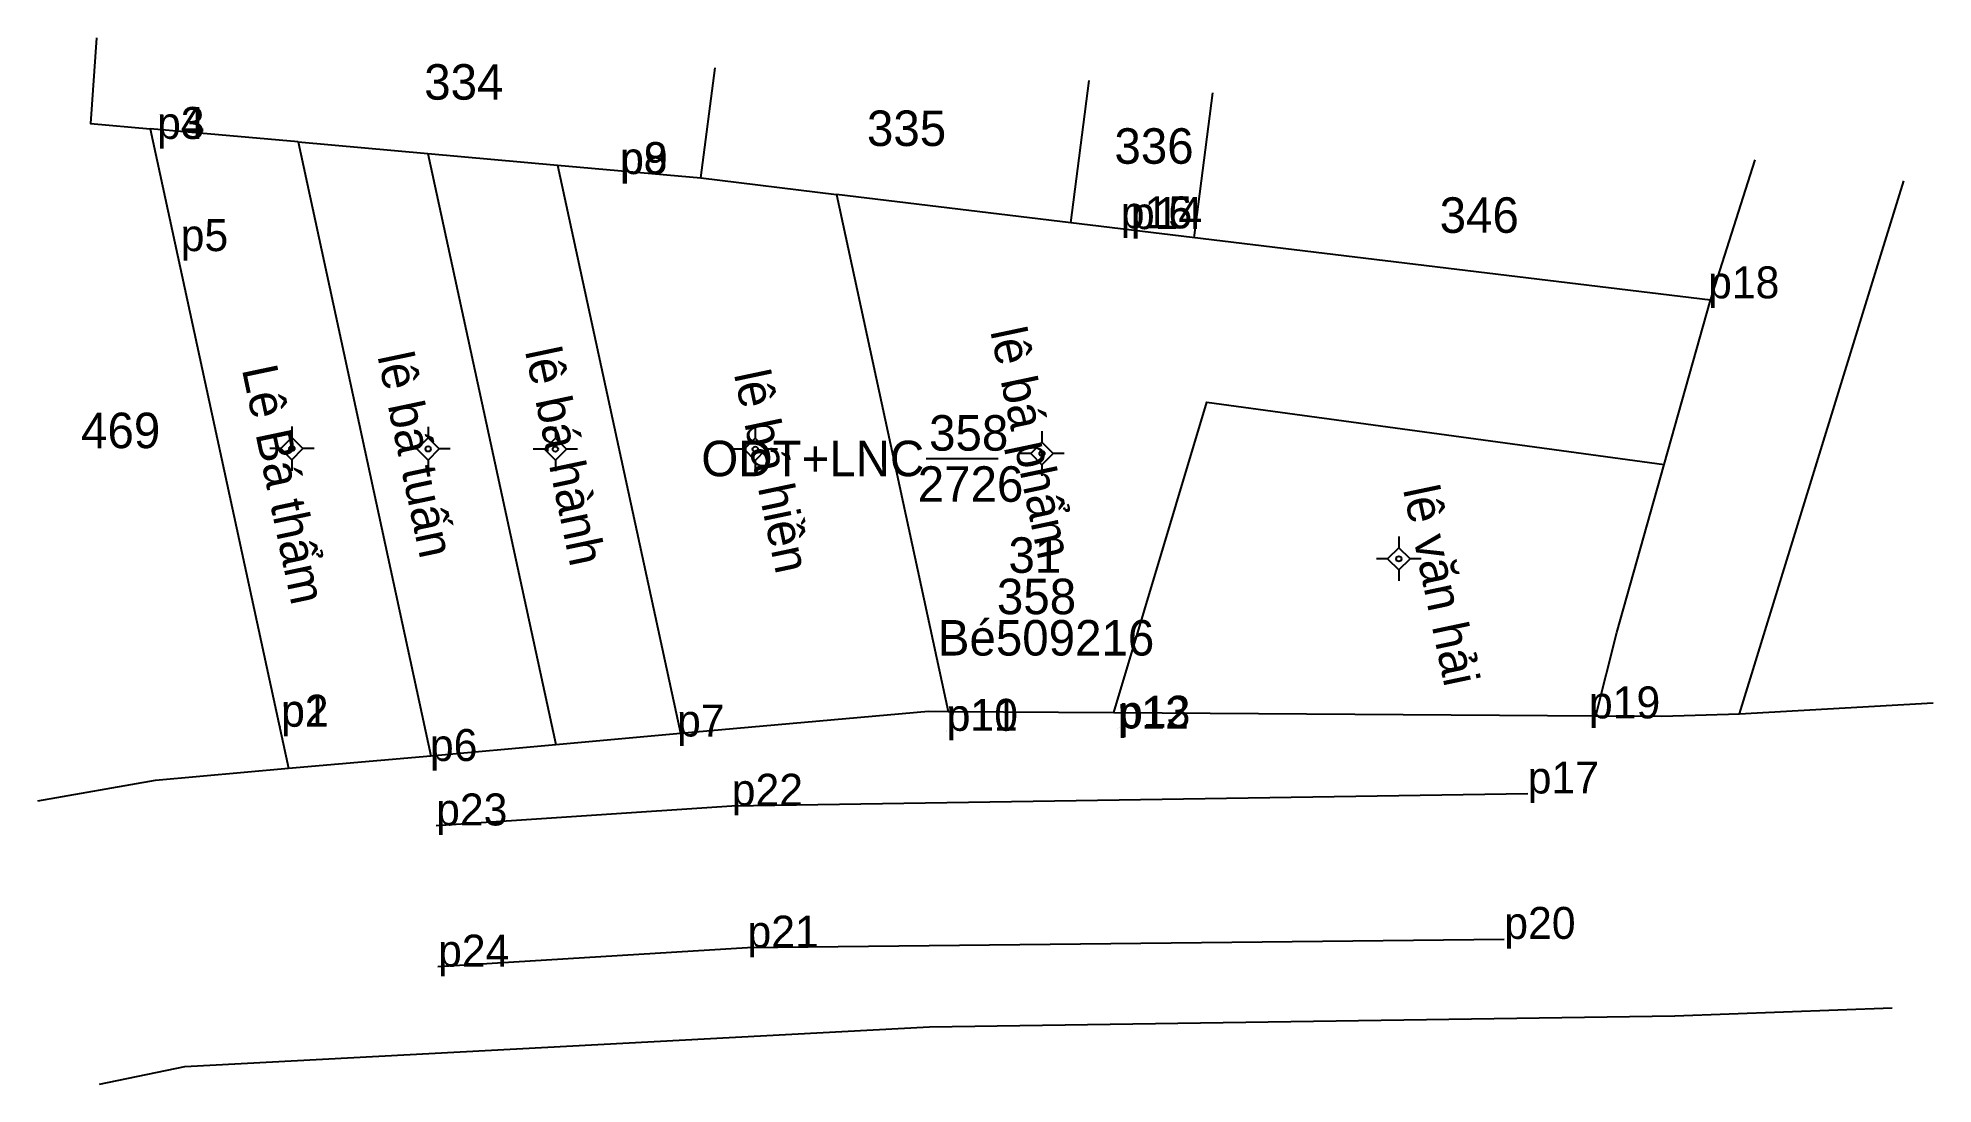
# Model space of a CAD drawing. Extents: x 536747 to 536854, y 1836986 to 1837045.
import ezdxf

# ---------------------------------------------------------------- set-up
doc = ezdxf.new("R2010")
doc.units = 0
for name, color, linetype in [('Level 1', 7, 'Continuous'), ('Level 10', 7, 'Continuous'), ('Level 11', 7, 'Continuous'), ('Level 12', 7, 'Continuous'), ('Level 13', 7, 'Continuous'), ('Level 18', 7, 'Continuous'), ('Level 7', 7, 'Continuous')]:
    doc.layers.add(name, color=color, linetype=linetype)

msp = doc.modelspace()

# ---------------------------------------------------------------- linework, layer by layer
at = {"layer": 'Level 1'}
for p, q in [((536784.4, 1837037.14), (536785.2, 1837043.34)), ((536805.25, 1837034.61), (536806.28, 1837042.63)), ((536812.2, 1837033.77), (536813.25, 1837041.93)), ((536841.28, 1837030.25), (536843.79, 1837038.16)), ((536850.63, 1837032), (536852.17, 1837036.98)), ((536842.91, 1837006.96), (536850.63, 1837032))]:
    msp.add_line(p, q, dxfattribs=at)
for points in [[(536750.36, 1837045.03), (536750.02, 1837040.2), (536753.38, 1837039.91)], [(536834.81, 1837006.85), (536838.54, 1837006.83), (536842.91, 1837006.96)], [(536842.91, 1837006.96), (536853.82, 1837007.58)], [(536747.06, 1837002.06), (536753.68, 1837003.22), (536761.18, 1837003.89)], [(536769.49, 1837000.67), (536786.14, 1837001.78), (536830.98, 1837002.47)], [(536769.59, 1836992.72), (536787.03, 1836993.79), (536829.66, 1836994.27)], [(536750.53, 1836986.1), (536755.34, 1836987.1), (536797.29, 1836989.32), (536839.26, 1836989.94), (536851.51, 1836990.39)]]:
    msp.add_lwpolyline(points, dxfattribs=at)
at = {"layer": 'Level 10'}
for p, q in [((536761.72, 1837039.17), (536769.2, 1837004.6)), ((536761.72, 1837039.17), (536769.02, 1837038.51)), ((536769.02, 1837038.51), (536776.33, 1837037.86)), ((536769.02, 1837038.51), (536776.23, 1837005.23)), ((536776.33, 1837037.86), (536783.26, 1837005.86)), ((536792.04, 1837036.21), (536798.33, 1837007.09)), ((536798.33, 1837007.09), (536807.67, 1837007.03)), ((536776.23, 1837005.23), (536783.26, 1837005.86)), ((536769.2, 1837004.6), (536776.23, 1837005.23))]:
    msp.add_line(p, q, dxfattribs=at)
for points in [[(536761.72, 1837039.17), (536753.38, 1837039.91), (536761.18, 1837003.89), (536769.2, 1837004.6)], [(536776.33, 1837037.86), (536784.4, 1837037.14), (536792.04, 1837036.21)], [(536838.67, 1837021.01), (536841.28, 1837030.25), (536792.04, 1837036.21)], [(536807.67, 1837007.03), (536812.91, 1837024.52), (536838.67, 1837021.01)], [(536807.67, 1837007.03), (536834.81, 1837006.85), (536836, 1837011.53), (536838.67, 1837021.01)], [(536783.26, 1837005.86), (536797.22, 1837007.1), (536798.33, 1837007.09)]]:
    msp.add_lwpolyline(points, dxfattribs=at)
at = {"layer": 'Level 11'}
for p, q in [((536761.37, 1837023.15), (536761.37, 1837022.53)), ((536769.04, 1837023.13), (536769.04, 1837022.51)), ((536776.21, 1837023.12), (536776.21, 1837022.49)), ((536787.47, 1837023.11), (536787.47, 1837022.49)), ((536803.62, 1837022.87), (536803.62, 1837022.25)), ((536760.75, 1837021.9), (536760.12, 1837021.9)), ((536761.37, 1837022.53), (536760.75, 1837021.9)), ((536760.75, 1837021.9), (536761.37, 1837021.27)), ((536761.99, 1837021.9), (536761.37, 1837022.53)), ((536761.37, 1837021.27), (536761.99, 1837021.9)), ((536762.62, 1837021.9), (536761.99, 1837021.9)), ((536768.41, 1837021.88), (536767.79, 1837021.88)), ((536769.04, 1837022.51), (536768.41, 1837021.88)), ((536768.41, 1837021.88), (536769.04, 1837021.25)), ((536769.67, 1837021.88), (536769.04, 1837022.51)), ((536769.04, 1837021.25), (536769.67, 1837021.88)), ((536770.29, 1837021.88), (536769.67, 1837021.88)), ((536775.59, 1837021.87), (536774.96, 1837021.87)), ((536776.21, 1837022.49), (536775.59, 1837021.87)), ((536775.59, 1837021.87), (536776.21, 1837021.25)), ((536776.83, 1837021.87), (536776.21, 1837022.49)), ((536776.21, 1837021.25), (536776.83, 1837021.87)), ((536777.46, 1837021.87), (536776.83, 1837021.87)), ((536786.85, 1837021.86), (536786.22, 1837021.86)), ((536787.47, 1837022.49), (536786.85, 1837021.86)), ((536786.85, 1837021.86), (536787.47, 1837021.23)), ((536788.09, 1837021.86), (536787.47, 1837022.49)), ((536787.47, 1837021.23), (536788.09, 1837021.86)), ((536788.72, 1837021.86), (536788.09, 1837021.86)), ((536803.62, 1837022.25), (536802.99, 1837021.62)), ((536804.25, 1837021.62), (536803.62, 1837022.25)), ((536761.37, 1837021.27), (536761.37, 1837020.65)), ((536769.04, 1837021.25), (536769.04, 1837020.63)), ((536776.21, 1837021.25), (536776.21, 1837020.62)), ((536787.47, 1837021.23), (536787.47, 1837020.61)), ((536802.99, 1837021.62), (536802.37, 1837021.62)), ((536802.99, 1837021.62), (536803.62, 1837020.99)), ((536803.62, 1837020.99), (536804.25, 1837021.62)), ((536803.62, 1837020.99), (536803.62, 1837020.37)), ((536804.87, 1837021.62), (536804.25, 1837021.62)), ((536823.72, 1837016.94), (536823.72, 1837016.31)), ((536823.09, 1837015.69), (536822.47, 1837015.69)), ((536823.72, 1837016.31), (536823.09, 1837015.69)), ((536823.09, 1837015.69), (536823.72, 1837015.07)), ((536824.35, 1837015.69), (536823.72, 1837016.31)), ((536823.72, 1837015.07), (536824.35, 1837015.69)), ((536824.97, 1837015.69), (536824.35, 1837015.69)), ((536823.72, 1837015.07), (536823.72, 1837014.44))]:
    msp.add_line(p, q, dxfattribs=at)
for centre in [(536761.37, 1837021.9), (536769.04, 1837021.88), (536776.21, 1837021.87), (536787.47, 1837021.86), (536803.62, 1837021.62), (536823.72, 1837015.69)]:
    msp.add_circle(centre, 0.15, dxfattribs=at)
at = {"layer": 'Level 13'}
msp.add_lwpolyline([(536797.09, 1837021.34), (536801.16, 1837021.34)], dxfattribs=at)
at = {"layer": 'Level 7'}
for p, q in [((536753.77, 1837039.34), (536753.77, 1837039.34)), ((536753.77, 1837039.34), (536753.77, 1837039.34)), ((536779.84, 1837037.36), (536779.84, 1837037.36)), ((536779.86, 1837037.36), (536779.86, 1837037.36)), ((536808.06, 1837034.31), (536808.06, 1837034.31)), ((536808.06, 1837034.3), (536808.06, 1837034.3)), ((536808.63, 1837034.26), (536808.63, 1837034.26)), ((536755.1, 1837033.01), (536755.1, 1837033.01)), ((536841.14, 1837030.37), (536841.14, 1837030.37)), ((536760.75, 1837006.25), (536760.75, 1837006.25)), ((536760.75, 1837006.23), (536760.75, 1837006.23)), ((536798.23, 1837006), (536798.23, 1837006)), ((536798.25, 1837005.99), (536798.25, 1837005.99)), ((536807.88, 1837006.13), (536807.88, 1837006.13)), ((536807.96, 1837006.18), (536807.96, 1837006.18)), ((536834.43, 1837006.7), (536834.43, 1837006.7)), ((536783.06, 1837005.68), (536783.06, 1837005.68)), ((536769.14, 1837004.3), (536769.14, 1837004.3)), ((536786.14, 1837001.78), (536786.14, 1837001.78)), ((536830.98, 1837002.47), (536830.98, 1837002.47)), ((536769.49, 1837000.67), (536769.49, 1837000.67)), ((536829.66, 1836994.27), (536829.66, 1836994.27)), ((536787.03, 1836993.79), (536787.03, 1836993.79)), ((536769.59, 1836992.72), (536769.59, 1836992.72))]:
    msp.add_line(p, q, dxfattribs=at)

# ---------------------------------------------------------------- texts
at = {"layer": 'Level 1'}
for s, p in [('lê bá phẩm', (536800.7, 1837028.51)), ('lê bá tuấn', (536766.18, 1837027.11)), ('lê bá hành', (536774.49, 1837027.39)), ('Lê Bá thẩm', (536758.54, 1837026.38)), ('lê bá hiền', (536786.26, 1837026.1)), ('lê văn hải', (536823.95, 1837019.6))]:
    msp.add_text(s, height=2, rotation=281.9052, dxfattribs=at).set_placement(p)
at = {"layer": 'Level 12'}
for s, p in [('p3', (536753.77, 1837039.34)), ('p4', (536753.77, 1837039.34)), ('p8', (536779.84, 1837037.36)), ('p9', (536779.86, 1837037.36)), ('p16', (536808.06, 1837034.3)), ('p15', (536808.06, 1837034.3)), ('p14', (536808.63, 1837034.26)), ('p5', (536755.1, 1837033.02)), ('p18', (536841.14, 1837030.36)), ('p2', (536760.75, 1837006.23)), ('p1', (536760.76, 1837006.25)), ('p12', (536807.88, 1837006.13)), ('p13', (536807.96, 1837006.18)), ('p19', (536834.43, 1837006.7)), ('p7', (536783.06, 1837005.68)), ('p11', (536798.23, 1837006)), ('p10', (536798.25, 1837006)), ('p6', (536769.14, 1837004.3)), ('p22', (536786.14, 1837001.78)), ('p17', (536830.98, 1837002.47)), ('p23', (536769.49, 1837000.67)), ('p20', (536829.66, 1836994.28)), ('p21', (536787.03, 1836993.79)), ('p24', (536769.6, 1836992.72))]:
    msp.add_text(s, height=1.8, dxfattribs=at).set_placement(p)
at = {"layer": 'Level 13'}
for s, p in [('334', (536768.82, 1837041.55)), ('335', (536793.76, 1837038.94)), ('336', (536807.7, 1837037.94)), ('346', (536826.02, 1837034.05)), ('469', (536749.49, 1837021.92)), ('358', (536797.26, 1837021.78)), ('ODT+LNC ', (536784.43, 1837020.34)), ('2726', (536796.62, 1837018.9))]:
    msp.add_text(s, height=2, dxfattribs=at).set_placement(p)
at = {"layer": 'Level 18'}
for s, p in [('31', (536801.73, 1837014.9)), ('358', (536801.08, 1837012.57)), ('Bé509216', (536797.75, 1837010.24))]:
    msp.add_text(s, height=2, dxfattribs=at).set_placement(p)

doc.saveas('drawing.dxf')
